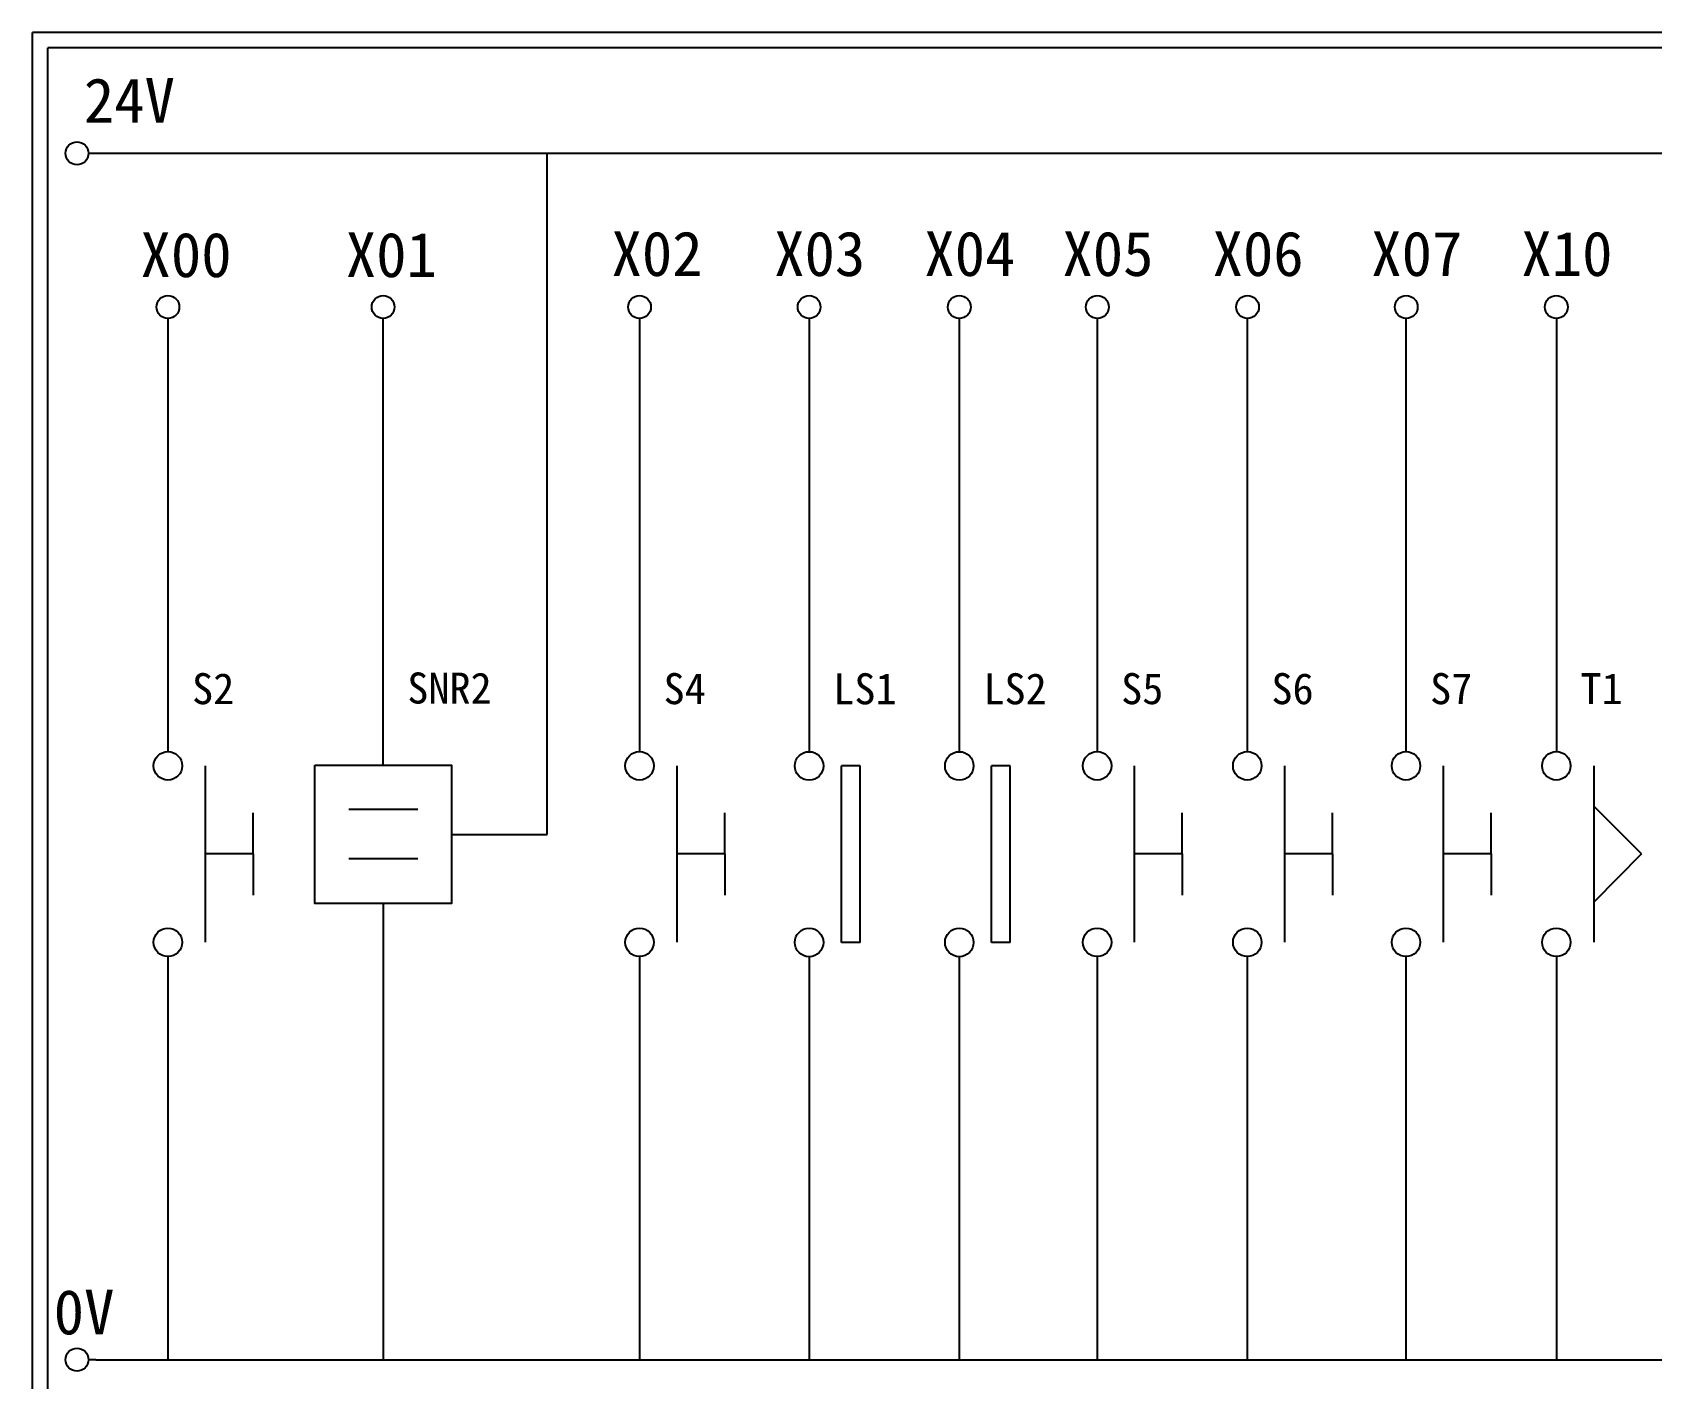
# Model space of a CAD drawing. Extents: x 325 to 612, y 3 to 207.
# Drawn here: x 325.3 to 455.9, y 98.4 to 207 of the extents above; entities that cross this region are included whole.
import ezdxf

# ---------------------------------------------------------------- set-up
doc = ezdxf.new("R2010")
doc.units = 0
doc.layers.get('0').update_dxf_attribs({"linetype": 'CONTINUOUS'})
doc.layers.add('圖框層', color=7, linetype='CONTINUOUS')
doc.layers.add('標尺寸層', color=3, linetype='CONTINUOUS')
doc.styles.add('STSL', font='kaiu.ttf')

msp = doc.modelspace()

# ---------------------------------------------------------------- linework, layer by layer
for p, q in [((366.84, 142.31), (366.84, 197.22)), ((353.61, 147.89), (353.61, 183.91)), ((392.08, 147.83), (390.57, 147.83)), ((404.19, 147.83), (402.69, 147.83)), ((343.12, 140.73), (343.12, 144.04)), ((381.16, 140.73), (381.16, 144.04)), ((359.13, 142.31), (366.84, 142.31)), ((343.12, 140.73), (343.12, 137.42)), ((381.16, 140.73), (381.16, 137.42)), ((353.61, 136.73), (353.61, 99.96)), ((392.08, 133.6), (390.57, 133.6)), ((404.19, 133.6), (402.69, 133.6))]:
    msp.add_line(p, q)
at = {"color": 7}
for p, q in [((418.07, 140.73), (418.07, 144.04)), ((430.18, 140.73), (430.18, 144.04)), ((442.98, 140.73), (442.98, 144.04)), ((418.07, 140.73), (418.07, 137.42)), ((430.18, 140.73), (430.18, 137.42)), ((442.98, 140.73), (442.98, 137.42))]:
    msp.add_line(p, q, dxfattribs=at)
msp.add_lwpolyline([(348.1, 147.89), (359.13, 147.89), (359.13, 136.73), (348.1, 136.73)], close=True)
at = {"layer": '圖框層', "color": 7}
for p, q in [((612.32, 206.97), (325.32, 206.97)), ((325.32, 3), (325.32, 206.97)), ((611.07, 205.72), (326.57, 205.72)), ((326.57, 4.25), (326.57, 205.72))]:
    msp.add_line(p, q, dxfattribs=at)
at = {"layer": '標尺寸層', "color": 7}
for p, q in [((329.84, 197.22), (607.44, 197.22)), ((336.25, 183.91), (336.25, 148.99)), ((374.29, 183.91), (374.29, 148.99)), ((387.97, 183.91), (387.97, 148.99)), ((400.08, 183.91), (400.08, 148.99)), ((411.2, 183.91), (411.2, 148.99)), ((423.31, 183.91), (423.31, 148.99)), ((436.11, 183.91), (436.11, 148.99)), ((448.24, 183.91), (448.24, 148.99)), ((339.26, 147.84), (339.26, 133.61)), ((377.29, 147.84), (377.29, 133.61)), ((390.57, 133.6), (390.57, 147.83)), ((392.08, 133.6), (392.08, 147.83)), ((402.69, 133.6), (402.69, 147.83)), ((404.19, 133.6), (404.19, 147.83)), ((414.2, 147.84), (414.2, 133.61)), ((426.31, 147.84), (426.31, 133.61)), ((439.11, 147.84), (439.11, 133.61)), ((451.25, 147.84), (451.25, 133.61)), ((350.85, 144.34), (356.42, 144.34)), ((455.11, 140.73), (451.25, 144.59)), ((343.12, 140.73), (339.26, 140.73)), ((350.85, 140.37), (356.42, 140.37)), ((381.16, 140.73), (377.29, 140.73)), ((418.07, 140.73), (414.2, 140.73)), ((430.18, 140.73), (426.31, 140.73)), ((442.98, 140.73), (439.11, 140.73)), ((455.11, 140.73), (451.25, 136.86)), ((336.25, 132.46), (336.25, 99.96)), ((374.29, 132.46), (374.29, 99.96)), ((387.97, 132.46), (387.97, 99.96)), ((387.97, 132.45), (387.97, 99.96)), ((400.08, 132.46), (400.08, 99.96)), ((400.08, 132.45), (400.08, 99.96)), ((411.2, 132.46), (411.2, 99.96)), ((423.31, 132.46), (423.31, 99.96)), ((436.11, 132.46), (436.11, 99.96)), ((448.24, 132.46), (448.24, 99.96)), ((330.44, 99.96), (607.92, 99.96)), ((344.17, 99.96), (607.92, 99.96))]:
    msp.add_line(p, q, dxfattribs=at)
at = {"layer": '標尺寸層', "color": 0}
msp.add_line((330.44, 99.96), (329.84, 99.96), dxfattribs=at)
at = {"layer": '標尺寸層', "color": 7}
for centre, radius in [((328.92, 197.22), 0.92), ((336.25, 184.83), 0.92), ((353.61, 184.83), 0.92), ((374.29, 184.83), 0.92), ((387.97, 184.83), 0.92), ((400.08, 184.83), 0.92), ((411.22, 184.83), 0.92), ((423.33, 184.83), 0.92), ((436.13, 184.83), 0.92), ((448.24, 184.83), 0.92), ((336.25, 147.84), 1.15), ((374.29, 147.84), 1.15), ((387.97, 147.83), 1.15), ((400.08, 147.83), 1.15), ((411.2, 147.84), 1.15), ((423.31, 147.84), 1.15), ((436.11, 147.84), 1.15), ((448.24, 147.84), 1.15), ((336.25, 133.61), 1.15), ((374.29, 133.61), 1.15), ((387.97, 133.6), 1.15), ((400.08, 133.6), 1.15), ((411.2, 133.61), 1.15), ((423.31, 133.61), 1.15), ((436.11, 133.61), 1.15), ((448.24, 133.61), 1.15), ((328.92, 99.96), 0.92)]:
    msp.add_circle(centre, radius, dxfattribs=at)

# ---------------------------------------------------------------- texts
at = {"layer": '圖框層', "color": 4, "style": 'STSL'}
for s, height, p in [('24V', 3.6, (329.47, 199.68)), ('X00', 3.6, (334.04, 187.24)), ('X01', 3.6, (350.6, 187.24)), ('X02', 3.6, (372.03, 187.33)), ('X03', 3.6, (385.15, 187.33)), ('X04', 3.6, (397.26, 187.33)), ('X05', 3.6, (408.4, 187.33)), ('X06', 3.6, (420.51, 187.33)), ('X07', 3.6, (433.31, 187.33)), ('X10', 3.6, (445.42, 187.33)), ('S2', 2.5, (338.2, 152.81)), ('SNR2', 2.5, (355.56, 152.86)), ('S4', 2.5, (376.23, 152.81)), ('LS1', 2.5, (389.92, 152.8)), ('LS2', 2.5, (402.03, 152.8)), ('S5', 2.5, (413.14, 152.81)), ('S6', 2.5, (425.26, 152.81)), ('S7', 2.5, (438.06, 152.81)), ('T1', 2.5, (450.19, 152.81)), ('0V', 3.6, (327.04, 102))]:
    msp.add_text(s, height=height, dxfattribs=at).set_placement(p)

doc.saveas('drawing.dxf')
